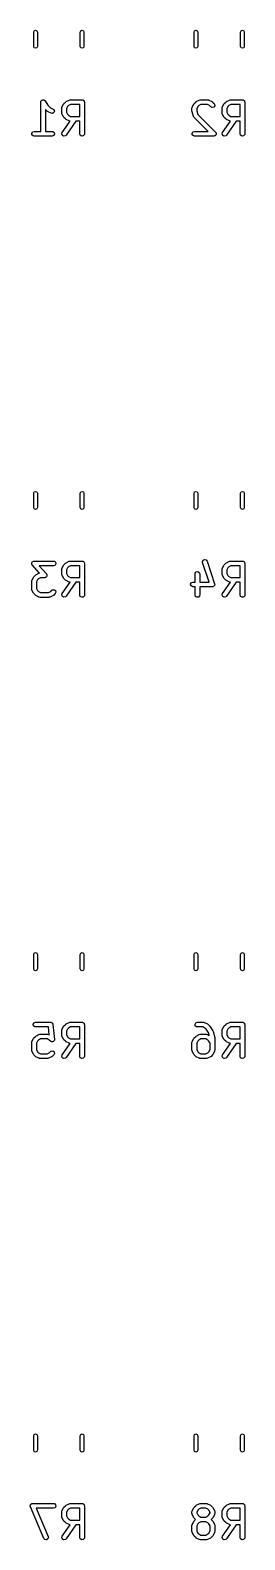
# Model space of a CAD drawing. Extents: x 26 to 45, y -136 to -27.
# Drawn here: x 32.39 to 39.19, y -75.06 to -27.25 of the extents above; entities that cross this region are included whole.
import ezdxf

# ---------------------------------------------------------------- set-up
doc = ezdxf.new("R2010")
doc.units = 0
doc.layers.add('BLACK', color=7, linetype='CONTINUOUS')

msp = doc.modelspace()

# ---------------------------------------------------------------- linework, layer by layer
at = {"layer": 'BLACK', "linetype": 'CONTINUOUS'}
for p, q in [((32.505, -27.3129), (32.5226, -27.2705)), ((32.505, -27.7671), (32.505, -27.3129)), ((32.5226, -27.2705), (32.565, -27.2529)), ((32.565, -27.2529), (32.6074, -27.2705)), ((32.6074, -27.2705), (32.625, -27.3129)), ((32.625, -27.3129), (32.625, -27.7671)), ((33.975, -27.3129), (33.9926, -27.2705)), ((33.975, -27.7671), (33.975, -27.3129)), ((33.9926, -27.2705), (34.035, -27.2529)), ((34.035, -27.2529), (34.0774, -27.2705)), ((34.0774, -27.2705), (34.095, -27.3129)), ((34.095, -27.3129), (34.095, -27.7671)), ((37.585, -27.3129), (37.6026, -27.2705)), ((37.585, -27.7671), (37.585, -27.3129)), ((37.6026, -27.2705), (37.645, -27.2529)), ((37.645, -27.2529), (37.6874, -27.2705)), ((37.6874, -27.2705), (37.705, -27.3129)), ((37.705, -27.3129), (37.705, -27.7671)), ((39.055, -27.3129), (39.0726, -27.2705)), ((39.055, -27.7671), (39.055, -27.3129)), ((39.0726, -27.2705), (39.115, -27.2529)), ((39.115, -27.2529), (39.1574, -27.2705)), ((39.1574, -27.2705), (39.175, -27.3129)), ((39.175, -27.3129), (39.175, -27.7671)), ((32.5226, -27.8095), (32.505, -27.7671)), ((32.565, -27.8271), (32.5226, -27.8095)), ((32.6074, -27.8095), (32.565, -27.8271)), ((32.625, -27.7671), (32.6074, -27.8095)), ((33.9926, -27.8095), (33.975, -27.7671)), ((34.035, -27.8271), (33.9926, -27.8095)), ((34.0774, -27.8095), (34.035, -27.8271)), ((34.095, -27.7671), (34.0774, -27.8095)), ((37.6026, -27.8095), (37.585, -27.7671)), ((37.645, -27.8271), (37.6026, -27.8095)), ((37.6874, -27.8095), (37.645, -27.8271)), ((37.705, -27.7671), (37.6874, -27.8095)), ((39.0726, -27.8095), (39.055, -27.7671)), ((39.115, -27.8271), (39.0726, -27.8095)), ((39.1574, -27.8095), (39.115, -27.8271)), ((39.175, -27.7671), (39.1574, -27.8095)), ((32.725, -29.5324), (32.7295, -29.5067)), ((32.725, -30.4574), (32.725, -29.5324)), ((32.7295, -29.5067), (32.7323, -29.5034)), ((32.7323, -29.5034), (32.7328, -29.4991)), ((32.7328, -29.4991), (32.7485, -29.4841)), ((32.7485, -29.4841), (32.7625, -29.4674)), ((32.7625, -29.4674), (32.7667, -29.4667)), ((32.7667, -29.4667), (32.7699, -29.4637)), ((32.7699, -29.4637), (32.7916, -29.4623)), ((32.7916, -29.4623), (32.813, -29.4585)), ((32.813, -29.4585), (32.8168, -29.4607)), ((32.8168, -29.4607), (32.8211, -29.4604)), ((32.8211, -29.4604), (32.8386, -29.4733)), ((32.8386, -29.4733), (32.8575, -29.4842)), ((32.8575, -29.4842), (32.8589, -29.4882)), ((32.8589, -29.4882), (32.8624, -29.4908)), ((32.8624, -29.4908), (32.9535, -29.6275)), ((32.9535, -29.6275), (33.0349, -29.7088)), ((33.3996, -29.6893), (33.4472, -29.5941)), ((33.4472, -29.5941), (33.4606, -29.5761)), ((33.4606, -29.5761), (33.4613, -29.5746)), ((33.4613, -29.5746), (33.5089, -29.527)), ((33.5089, -29.527), (33.5272, -29.5141)), ((33.5272, -29.5141), (33.5284, -29.5129)), ((33.5284, -29.5129), (33.6236, -29.4653)), ((33.6748, -29.6074), (33.6063, -29.6416)), ((33.6236, -29.4653), (33.6486, -29.4579)), ((33.6486, -29.4579), (33.6529, -29.4589)), ((33.6529, -29.4589), (33.6571, -29.4574)), ((33.6571, -29.4574), (34.0381, -29.4574)), ((33.9631, -29.6074), (33.6748, -29.6074)), ((33.9631, -29.9812), (33.9631, -29.6074)), ((34.0381, -29.4574), (34.0478, -29.4591)), ((34.0478, -29.4591), (34.0511, -29.4585)), ((34.0511, -29.4585), (34.054, -29.4602)), ((34.054, -29.4602), (34.0637, -29.4619)), ((34.0637, -29.4619), (34.0787, -29.4744)), ((34.0787, -29.4744), (34.0955, -29.4842)), ((34.0955, -29.4842), (34.0979, -29.4905)), ((34.0979, -29.4905), (34.103, -29.4949)), ((34.103, -29.4949), (34.1064, -29.5141)), ((34.1064, -29.5141), (34.1131, -29.5324)), ((34.1131, -29.5324), (34.1131, -30.5324)), ((37.5272, -29.6893), (37.5748, -29.5941)), ((37.5748, -29.5941), (37.5882, -29.5761)), ((37.5882, -29.5761), (37.5889, -29.5746)), ((37.5889, -29.5746), (37.6365, -29.527)), ((37.6365, -29.527), (37.6549, -29.5141)), ((37.6549, -29.5141), (37.656, -29.5129)), ((37.656, -29.5129), (37.7512, -29.4653)), ((37.8025, -29.6074), (37.7339, -29.6416)), ((37.7512, -29.4653), (37.7762, -29.4579)), ((37.7762, -29.4579), (37.7805, -29.4589)), ((37.7805, -29.4589), (37.7848, -29.4574)), ((37.7848, -29.4574), (38.0229, -29.4574)), ((38.0052, -29.6074), (37.8025, -29.6074)), ((38.0737, -29.6416), (38.0052, -29.6074)), ((38.0229, -29.4574), (38.0485, -29.4619)), ((38.0485, -29.4619), (38.0519, -29.4648)), ((38.0519, -29.4648), (38.0564, -29.4653)), ((38.0564, -29.4653), (38.1516, -29.5129)), ((38.1516, -29.5129), (38.1696, -29.5263)), ((38.1696, -29.5263), (38.1711, -29.527)), ((38.1711, -29.527), (38.2187, -29.5746)), ((38.2187, -29.5746), (38.2337, -29.5959)), ((38.2337, -29.5959), (38.2382, -29.647)), ((38.4796, -29.6893), (38.5272, -29.5941)), ((38.5272, -29.5941), (38.5406, -29.5761)), ((38.5406, -29.5761), (38.5413, -29.5746)), ((38.5413, -29.5746), (38.5889, -29.527)), ((38.5889, -29.527), (38.6072, -29.5141)), ((38.6072, -29.5141), (38.6084, -29.5129)), ((38.6084, -29.5129), (38.7036, -29.4653)), ((38.7548, -29.6074), (38.6863, -29.6416)), ((38.7036, -29.4653), (38.7286, -29.4579)), ((38.7286, -29.4579), (38.7329, -29.4589)), ((38.7329, -29.4589), (38.7371, -29.4574)), ((38.7371, -29.4574), (39.1181, -29.4574)), ((39.0431, -29.6074), (38.7548, -29.6074)), ((39.0431, -29.9812), (39.0431, -29.6074)), ((39.1181, -29.4574), (39.1278, -29.4591)), ((39.1278, -29.4591), (39.1311, -29.4585)), ((39.1311, -29.4585), (39.134, -29.4602)), ((39.134, -29.4602), (39.1437, -29.4619)), ((39.1437, -29.4619), (39.1587, -29.4744)), ((39.1587, -29.4744), (39.1755, -29.4842)), ((39.1755, -29.4842), (39.1779, -29.4905)), ((39.1779, -29.4905), (39.183, -29.4949)), ((39.183, -29.4949), (39.1864, -29.5141)), ((39.1864, -29.5141), (39.1931, -29.5324)), ((39.1931, -29.5324), (39.1931, -30.5324)), ((32.9374, -29.8235), (32.875, -29.7611)), ((32.875, -29.7611), (32.875, -30.4574)), ((32.9389, -29.8242), (32.9374, -29.8235)), ((32.9569, -29.8376), (32.9389, -29.8242)), ((33.0522, -29.8852), (32.9569, -29.8376)), ((33.0349, -29.7088), (33.1193, -29.751)), ((33.1031, -29.891), (33.0522, -29.8852)), ((33.146, -29.8628), (33.1031, -29.891)), ((33.1193, -29.751), (33.1402, -29.7665)), ((33.1402, -29.7665), (33.1606, -29.8136)), ((33.1606, -29.8136), (33.146, -29.8628)), ((33.3917, -29.7229), (33.3962, -29.6972)), ((33.3917, -29.8657), (33.3917, -29.7229)), ((33.3932, -29.8699), (33.3917, -29.8657)), ((33.3922, -29.8743), (33.3932, -29.8699)), ((33.3996, -29.8993), (33.3922, -29.8743)), ((33.3962, -29.6972), (33.3991, -29.6938)), ((33.3991, -29.6938), (33.3996, -29.6893)), ((33.4472, -29.9945), (33.3996, -29.8993)), ((33.4484, -29.9956), (33.4472, -29.9945)), ((33.4613, -30.014), (33.4484, -29.9956)), ((33.5089, -30.0616), (33.4613, -30.014)), ((33.5104, -30.0623), (33.5089, -30.0616)), ((33.5284, -30.0757), (33.5104, -30.0623)), ((33.6236, -30.1233), (33.5284, -30.0757)), ((33.5759, -29.672), (33.5417, -29.7406)), ((33.5417, -29.7406), (33.5417, -29.848)), ((33.5417, -29.848), (33.5759, -29.9165)), ((33.6063, -29.6416), (33.5759, -29.672)), ((33.5759, -29.9165), (33.6063, -29.9469)), ((33.6063, -29.9469), (33.6748, -29.9812)), ((33.6748, -29.9812), (33.9631, -29.9812)), ((37.5193, -29.7229), (37.5238, -29.6972)), ((37.5193, -29.8181), (37.5193, -29.7229)), ((37.5198, -29.8196), (37.5193, -29.8181)), ((37.5231, -29.8418), (37.5198, -29.8196)), ((37.5708, -29.9847), (37.5231, -29.8418)), ((37.5238, -29.6972), (37.5267, -29.6938)), ((37.5267, -29.6938), (37.5272, -29.6893)), ((37.5735, -29.9882), (37.5708, -29.9847)), ((37.5739, -29.9926), (37.5735, -29.9882)), ((37.5889, -30.014), (37.5739, -29.9926)), ((38.0323, -30.4574), (37.5889, -30.014)), ((37.7035, -29.672), (37.6693, -29.7406)), ((37.6693, -29.7406), (37.6693, -29.8059)), ((37.6693, -29.8059), (37.7075, -29.9204)), ((37.7339, -29.6416), (37.7035, -29.672)), ((37.7075, -29.9204), (38.2664, -30.4793)), ((38.1127, -29.6807), (38.0737, -29.6416)), ((38.1592, -29.7023), (38.1127, -29.6807)), ((38.2087, -29.6891), (38.1592, -29.7023)), ((38.2382, -29.647), (38.2087, -29.6891)), ((38.4717, -29.7229), (38.4762, -29.6972)), ((38.4717, -29.8657), (38.4717, -29.7229)), ((38.4732, -29.8699), (38.4717, -29.8657)), ((38.4722, -29.8743), (38.4732, -29.8699)), ((38.4796, -29.8993), (38.4722, -29.8743)), ((38.4762, -29.6972), (38.4791, -29.6938)), ((38.4791, -29.6938), (38.4796, -29.6893)), ((38.5272, -29.9945), (38.4796, -29.8993)), ((38.5284, -29.9956), (38.5272, -29.9945)), ((38.5413, -30.014), (38.5284, -29.9956)), ((38.5889, -30.0616), (38.5413, -30.014)), ((38.5904, -30.0623), (38.5889, -30.0616)), ((38.6084, -30.0757), (38.5904, -30.0623)), ((38.7036, -30.1233), (38.6084, -30.0757)), ((38.6559, -29.672), (38.6217, -29.7406)), ((38.6217, -29.7406), (38.6217, -29.848)), ((38.6217, -29.848), (38.6559, -29.9165)), ((38.6863, -29.6416), (38.6559, -29.672)), ((38.6559, -29.9165), (38.6863, -29.9469)), ((38.6863, -29.9469), (38.7548, -29.9812)), ((38.7548, -29.9812), (39.0431, -29.9812)), ((32.4404, -30.5194), (32.4661, -30.4749)), ((32.4493, -30.5699), (32.4404, -30.5194)), ((32.4886, -30.6029), (32.4493, -30.5699)), ((32.4661, -30.4749), (32.5143, -30.4574)), ((32.5143, -30.4574), (32.725, -30.4574)), ((32.875, -30.4574), (33.0857, -30.4574)), ((33.0857, -30.4574), (33.1114, -30.4619)), ((33.1339, -30.5898), (33.0857, -30.6074)), ((33.1114, -30.4619), (33.1507, -30.4949)), ((33.1596, -30.5454), (33.1339, -30.5898)), ((33.1507, -30.4949), (33.1596, -30.5454)), ((33.392, -30.5389), (33.4052, -30.4894)), ((33.4136, -30.5854), (33.392, -30.5389)), ((33.4052, -30.4894), (33.6561, -30.131)), ((33.4601, -30.6071), (33.4136, -30.5854)), ((33.5097, -30.5938), (33.4601, -30.6071)), ((33.5281, -30.5754), (33.5097, -30.5938)), ((33.839, -30.1312), (33.5281, -30.5754)), ((33.6281, -30.1238), (33.6236, -30.1233)), ((33.6315, -30.1267), (33.6281, -30.1238)), ((33.6561, -30.131), (33.6315, -30.1267)), ((33.9631, -30.1312), (33.839, -30.1312)), ((33.9631, -30.5324), (33.9631, -30.1312)), ((33.9806, -30.5806), (33.9631, -30.5324)), ((34.0251, -30.6062), (33.9806, -30.5806)), ((34.1086, -30.558), (34.0756, -30.5973)), ((34.1131, -30.5324), (34.1086, -30.558)), ((37.5204, -30.5194), (37.5461, -30.4749)), ((37.5293, -30.5699), (37.5204, -30.5194)), ((37.5686, -30.6029), (37.5293, -30.5699)), ((37.5461, -30.4749), (37.5943, -30.4574)), ((37.5943, -30.4574), (38.0323, -30.4574)), ((38.2564, -30.5938), (38.2345, -30.5997)), ((38.2583, -30.591), (38.2564, -30.5938)), ((38.2615, -30.5898), (38.2583, -30.591)), ((38.2728, -30.5703), (38.2615, -30.5898)), ((38.2664, -30.4793), (38.2758, -30.4928)), ((38.2858, -30.5518), (38.2728, -30.5703)), ((38.2758, -30.4928), (38.2783, -30.4949)), ((38.2783, -30.4949), (38.2786, -30.4969)), ((38.2786, -30.4969), (38.2813, -30.5007)), ((38.2813, -30.5007), (38.2833, -30.5232)), ((38.2833, -30.5232), (38.2872, -30.5454)), ((38.2872, -30.5454), (38.2855, -30.5484)), ((38.2855, -30.5484), (38.2858, -30.5518)), ((38.472, -30.5389), (38.4852, -30.4894)), ((38.4936, -30.5854), (38.472, -30.5389)), ((38.4852, -30.4894), (38.7361, -30.131)), ((38.5401, -30.6071), (38.4936, -30.5854)), ((38.5897, -30.5938), (38.5401, -30.6071)), ((38.6081, -30.5754), (38.5897, -30.5938)), ((38.919, -30.1312), (38.6081, -30.5754)), ((38.7081, -30.1238), (38.7036, -30.1233)), ((38.7115, -30.1267), (38.7081, -30.1238)), ((38.7361, -30.131), (38.7115, -30.1267)), ((39.0431, -30.1312), (38.919, -30.1312)), ((39.0431, -30.5324), (39.0431, -30.1312)), ((39.0606, -30.5806), (39.0431, -30.5324)), ((39.1051, -30.6062), (39.0606, -30.5806)), ((39.1886, -30.558), (39.1556, -30.5973)), ((39.1931, -30.5324), (39.1886, -30.558)), ((32.5143, -30.6074), (32.4886, -30.6029)), ((33.0857, -30.6074), (32.5143, -30.6074)), ((34.0756, -30.5973), (34.0251, -30.6062)), ((37.5943, -30.6074), (37.5686, -30.6029)), ((38.2133, -30.6074), (37.5943, -30.6074)), ((38.2345, -30.5997), (38.2133, -30.6074)), ((39.1556, -30.5973), (39.1051, -30.6062)), ((32.505, -41.9179), (32.5226, -41.8755)), ((32.505, -42.3721), (32.505, -41.9179)), ((32.5226, -41.8755), (32.565, -41.8579)), ((32.565, -41.8579), (32.6074, -41.8755)), ((32.6074, -41.8755), (32.625, -41.9179)), ((32.625, -41.9179), (32.625, -42.3721)), ((33.975, -41.9179), (33.9926, -41.8755)), ((33.975, -42.3721), (33.975, -41.9179)), ((33.9926, -41.8755), (34.035, -41.8579)), ((34.035, -41.8579), (34.0774, -41.8755)), ((34.0774, -41.8755), (34.095, -41.9179)), ((34.095, -41.9179), (34.095, -42.3721)), ((37.585, -41.9179), (37.6026, -41.8755)), ((37.585, -42.3721), (37.585, -41.9179)), ((37.6026, -41.8755), (37.645, -41.8579)), ((37.645, -41.8579), (37.6874, -41.8755)), ((37.6874, -41.8755), (37.705, -41.9179)), ((37.705, -41.9179), (37.705, -42.3721)), ((39.055, -41.9179), (39.0726, -41.8755)), ((39.055, -42.3721), (39.055, -41.9179)), ((39.0726, -41.8755), (39.115, -41.8579)), ((39.115, -41.8579), (39.1574, -41.8755)), ((39.1574, -41.8755), (39.175, -41.9179)), ((39.175, -41.9179), (39.175, -42.3721)), ((32.5226, -42.4145), (32.505, -42.3721)), ((32.565, -42.4321), (32.5226, -42.4145)), ((32.6074, -42.4145), (32.565, -42.4321)), ((32.625, -42.3721), (32.6074, -42.4145)), ((33.9926, -42.4145), (33.975, -42.3721)), ((34.035, -42.4321), (33.9926, -42.4145)), ((34.0774, -42.4145), (34.035, -42.4321)), ((34.095, -42.3721), (34.0774, -42.4145)), ((37.6026, -42.4145), (37.585, -42.3721)), ((37.645, -42.4321), (37.6026, -42.4145)), ((37.6874, -42.4145), (37.645, -42.4321)), ((37.705, -42.3721), (37.6874, -42.4145)), ((39.0726, -42.4145), (39.055, -42.3721)), ((39.115, -42.4321), (39.0726, -42.4145)), ((39.1574, -42.4145), (39.115, -42.4321)), ((39.175, -42.3721), (39.1574, -42.4145)), ((32.4404, -44.1244), (32.4434, -44.1192)), ((32.4439, -44.1443), (32.4404, -44.1244)), ((32.4433, -44.1132), (32.456, -44.0974)), ((32.4434, -44.1192), (32.4433, -44.1132)), ((32.4444, -44.1645), (32.4439, -44.1443)), ((32.4488, -44.1718), (32.4444, -44.1645)), ((32.4493, -44.1749), (32.4488, -44.1718)), ((32.452, -44.1771), (32.4493, -44.1749)), ((32.4578, -44.1868), (32.452, -44.1771)), ((32.456, -44.0974), (32.4661, -44.0799)), ((32.6855, -44.447), (32.4578, -44.1868)), ((32.4661, -44.0799), (32.4717, -44.0779)), ((32.4717, -44.0779), (32.4754, -44.0732)), ((32.4754, -44.0732), (32.4953, -44.0693)), ((32.4953, -44.0693), (32.5143, -44.0624)), ((32.5143, -44.0624), (33.1333, -44.0624)), ((32.576, -44.4989), (32.6712, -44.4513)), ((32.6712, -44.4513), (32.6855, -44.447)), ((33.1333, -44.2124), (32.6796, -44.2124)), ((32.6796, -44.2124), (32.9041, -44.4689)), ((33.1333, -44.0624), (33.159, -44.0669)), ((33.1815, -44.1948), (33.1333, -44.2124)), ((33.159, -44.0669), (33.1983, -44.0999)), ((33.2072, -44.1504), (33.1815, -44.1948)), ((33.1983, -44.0999), (33.2072, -44.1504)), ((33.3917, -44.3279), (33.3962, -44.3022)), ((33.3917, -44.4707), (33.3917, -44.3279)), ((33.3962, -44.3022), (33.3991, -44.2988)), ((33.3991, -44.2988), (33.3996, -44.2943)), ((33.3996, -44.2943), (33.4472, -44.1991)), ((33.4472, -44.1991), (33.4606, -44.1811)), ((33.4606, -44.1811), (33.4613, -44.1796)), ((33.4613, -44.1796), (33.5089, -44.132)), ((33.5089, -44.132), (33.5272, -44.1191)), ((33.5272, -44.1191), (33.5284, -44.1179)), ((33.5284, -44.1179), (33.6236, -44.0703)), ((33.5759, -44.277), (33.5417, -44.3456)), ((33.5417, -44.3456), (33.5417, -44.453)), ((33.5417, -44.453), (33.5759, -44.5215)), ((33.6063, -44.2466), (33.5759, -44.277)), ((33.6748, -44.2124), (33.6063, -44.2466)), ((33.6236, -44.0703), (33.6486, -44.0629)), ((33.6486, -44.0629), (33.6529, -44.0639)), ((33.6529, -44.0639), (33.6571, -44.0624)), ((33.6571, -44.0624), (34.0381, -44.0624)), ((33.9631, -44.2124), (33.6748, -44.2124)), ((33.9631, -44.5862), (33.9631, -44.2124)), ((34.0381, -44.0624), (34.0478, -44.0641)), ((34.0478, -44.0641), (34.0511, -44.0635)), ((34.0511, -44.0635), (34.054, -44.0652)), ((34.054, -44.0652), (34.0637, -44.0669)), ((34.0637, -44.0669), (34.0787, -44.0794)), ((34.0787, -44.0794), (34.0955, -44.0892)), ((34.0955, -44.0892), (34.0979, -44.0955)), ((34.0979, -44.0955), (34.103, -44.0999)), ((34.103, -44.0999), (34.1064, -44.1191)), ((34.1064, -44.1191), (34.1131, -44.1374)), ((34.1131, -44.1374), (34.1131, -45.1374)), ((37.6145, -44.4707), (37.619, -44.4451)), ((37.619, -44.4451), (37.652, -44.4058)), ((37.652, -44.4058), (37.7025, -44.3969)), ((37.7025, -44.3969), (37.747, -44.4225)), ((37.747, -44.4225), (37.7645, -44.4707)), ((37.8526, -44.0877), (37.8715, -44.04)), ((37.8565, -44.1135), (37.8526, -44.0877)), ((38.0617, -44.729), (37.8565, -44.1135)), ((37.8715, -44.04), (37.9166, -44.0156)), ((37.9166, -44.0156), (37.9669, -44.0259)), ((37.9669, -44.0259), (37.9988, -44.066)), ((37.9988, -44.066), (38.2369, -44.7803)), ((38.4717, -44.3279), (38.4762, -44.3022)), ((38.4717, -44.4707), (38.4717, -44.3279)), ((38.4762, -44.3022), (38.4791, -44.2988)), ((38.4791, -44.2988), (38.4796, -44.2943)), ((38.4796, -44.2943), (38.5272, -44.1991)), ((38.5272, -44.1991), (38.5406, -44.1811)), ((38.5406, -44.1811), (38.5413, -44.1796)), ((38.5413, -44.1796), (38.5889, -44.132)), ((38.5889, -44.132), (38.6072, -44.1191)), ((38.6072, -44.1191), (38.6084, -44.1179)), ((38.6084, -44.1179), (38.7036, -44.0703)), ((38.6559, -44.277), (38.6217, -44.3456)), ((38.6217, -44.3456), (38.6217, -44.453)), ((38.6217, -44.453), (38.6559, -44.5215)), ((38.6863, -44.2466), (38.6559, -44.277)), ((38.7548, -44.2124), (38.6863, -44.2466)), ((38.7036, -44.0703), (38.7286, -44.0629)), ((38.7286, -44.0629), (38.7329, -44.0639)), ((38.7329, -44.0639), (38.7371, -44.0624)), ((38.7371, -44.0624), (39.1181, -44.0624)), ((39.0431, -44.2124), (38.7548, -44.2124)), ((39.0431, -44.5862), (39.0431, -44.2124)), ((39.1181, -44.0624), (39.1278, -44.0641)), ((39.1278, -44.0641), (39.1311, -44.0635)), ((39.1311, -44.0635), (39.134, -44.0652)), ((39.134, -44.0652), (39.1437, -44.0669)), ((39.1437, -44.0669), (39.1587, -44.0794)), ((39.1587, -44.0794), (39.1755, -44.0892)), ((39.1755, -44.0892), (39.1779, -44.0955)), ((39.1779, -44.0955), (39.183, -44.0999)), ((39.183, -44.0999), (39.1864, -44.1191)), ((39.1864, -44.1191), (39.1931, -44.1374)), ((39.1931, -44.1374), (39.1931, -45.1374)), ((32.4393, -44.7088), (32.4438, -44.6832)), ((32.4393, -44.9469), (32.4393, -44.7088)), ((32.4438, -44.6832), (32.4467, -44.6797)), ((32.4467, -44.6797), (32.4472, -44.6753)), ((32.4472, -44.6753), (32.4948, -44.58)), ((32.4948, -44.58), (32.5082, -44.562)), ((32.5082, -44.562), (32.5089, -44.5605)), ((32.5089, -44.5605), (32.5565, -44.5129)), ((32.5565, -44.5129), (32.5749, -44.5001)), ((32.5749, -44.5001), (32.576, -44.4989)), ((32.6235, -44.658), (32.5893, -44.7265)), ((32.5893, -44.7265), (32.5893, -44.9292)), ((32.5893, -44.9292), (32.6235, -44.9977)), ((32.654, -44.6276), (32.6235, -44.658)), ((32.7225, -44.5933), (32.654, -44.6276)), ((32.8476, -44.5933), (32.7225, -44.5933)), ((32.8666, -44.5864), (32.8476, -44.5933)), ((32.8865, -44.5825), (32.8666, -44.5864)), ((32.8902, -44.5778), (32.8865, -44.5825)), ((32.8958, -44.5758), (32.8902, -44.5778)), ((32.9059, -44.5583), (32.8958, -44.5758)), ((32.9041, -44.4689), (32.9099, -44.4786)), ((32.9186, -44.5425), (32.9059, -44.5583)), ((32.9099, -44.4786), (32.9126, -44.4808)), ((32.9126, -44.4808), (32.9131, -44.4839)), ((32.9131, -44.4839), (32.9175, -44.4912)), ((32.9175, -44.4912), (32.918, -44.5114)), ((32.918, -44.5114), (32.9215, -44.5314)), ((32.9215, -44.5314), (32.9185, -44.5365)), ((32.9185, -44.5365), (32.9186, -44.5425)), ((33.3932, -44.4749), (33.3917, -44.4707)), ((33.3922, -44.4793), (33.3932, -44.4749)), ((33.3996, -44.5043), (33.3922, -44.4793)), ((33.4472, -44.5995), (33.3996, -44.5043)), ((33.4052, -45.0944), (33.6561, -44.736)), ((33.4484, -44.6006), (33.4472, -44.5995)), ((33.4613, -44.619), (33.4484, -44.6006)), ((33.5089, -44.6666), (33.4613, -44.619)), ((33.5104, -44.6673), (33.5089, -44.6666)), ((33.5284, -44.6807), (33.5104, -44.6673)), ((33.839, -44.7362), (33.5281, -45.1804)), ((33.6236, -44.7283), (33.5284, -44.6807)), ((33.5759, -44.5215), (33.6063, -44.5519)), ((33.6063, -44.5519), (33.6748, -44.5862)), ((33.6281, -44.7288), (33.6236, -44.7283)), ((33.6315, -44.7317), (33.6281, -44.7288)), ((33.6561, -44.736), (33.6315, -44.7317)), ((33.6748, -44.5862), (33.9631, -44.5862)), ((33.9631, -44.7362), (33.839, -44.7362)), ((33.9631, -45.1374), (33.9631, -44.7362)), ((37.4728, -44.791), (37.4985, -44.7466)), ((37.4817, -44.8415), (37.4728, -44.791)), ((37.521, -44.8745), (37.4817, -44.8415)), ((37.4985, -44.7466), (37.5467, -44.729)), ((37.5467, -44.879), (37.521, -44.8745)), ((37.5467, -44.729), (37.6145, -44.729)), ((37.6145, -44.879), (37.5467, -44.879)), ((37.6145, -44.729), (37.6145, -44.4707)), ((37.6145, -45.1374), (37.6145, -44.879)), ((37.7645, -44.4707), (37.7645, -44.729)), ((37.7645, -44.729), (38.0617, -44.729)), ((38.1657, -44.879), (37.7645, -44.879)), ((37.7645, -44.879), (37.7645, -45.1374)), ((38.1711, -44.8771), (38.1657, -44.879)), ((38.1767, -44.8782), (38.1711, -44.8771)), ((38.1947, -44.8685), (38.1767, -44.8782)), ((38.2139, -44.8615), (38.1947, -44.8685)), ((38.2168, -44.8565), (38.2139, -44.8615)), ((38.2218, -44.8538), (38.2168, -44.8565)), ((38.2293, -44.8348), (38.2218, -44.8538)), ((38.2396, -44.8171), (38.2293, -44.8348)), ((38.2369, -44.7803), (38.2407, -44.8061)), ((38.2407, -44.8061), (38.2386, -44.8114)), ((38.2386, -44.8114), (38.2396, -44.8171)), ((38.4732, -44.4749), (38.4717, -44.4707)), ((38.4722, -44.4793), (38.4732, -44.4749)), ((38.4796, -44.5043), (38.4722, -44.4793)), ((38.5272, -44.5995), (38.4796, -44.5043)), ((38.4852, -45.0944), (38.7361, -44.736)), ((38.5284, -44.6006), (38.5272, -44.5995)), ((38.5413, -44.619), (38.5284, -44.6006)), ((38.5889, -44.6666), (38.5413, -44.619)), ((38.5904, -44.6673), (38.5889, -44.6666)), ((38.6084, -44.6807), (38.5904, -44.6673)), ((38.919, -44.7362), (38.6081, -45.1804)), ((38.7036, -44.7283), (38.6084, -44.6807)), ((38.6559, -44.5215), (38.6863, -44.5519)), ((38.6863, -44.5519), (38.7548, -44.5862)), ((38.7081, -44.7288), (38.7036, -44.7283)), ((38.7115, -44.7317), (38.7081, -44.7288)), ((38.7361, -44.736), (38.7115, -44.7317)), ((38.7548, -44.5862), (39.0431, -44.5862)), ((39.0431, -44.7362), (38.919, -44.7362)), ((39.0431, -45.1374), (39.0431, -44.7362)), ((32.4408, -44.9511), (32.4393, -44.9469)), ((32.4398, -44.9555), (32.4408, -44.9511)), ((32.4472, -44.9804), (32.4398, -44.9555)), ((32.4948, -45.0757), (32.4472, -44.9804)), ((32.496, -45.0768), (32.4948, -45.0757)), ((32.5089, -45.0952), (32.496, -45.0768)), ((32.5565, -45.1428), (32.5089, -45.0952)), ((32.558, -45.1435), (32.5565, -45.1428)), ((32.576, -45.1568), (32.558, -45.1435)), ((32.6712, -45.2045), (32.576, -45.1568)), ((32.6235, -44.9977), (32.654, -45.0281)), ((32.654, -45.0281), (32.7225, -45.0624)), ((32.6757, -45.205), (32.6712, -45.2045)), ((32.6791, -45.2079), (32.6757, -45.205)), ((32.7048, -45.2124), (32.6791, -45.2079)), ((32.9905, -45.2124), (32.7048, -45.2124)), ((32.7225, -45.0624), (32.9728, -45.0624)), ((32.9728, -45.0624), (33.0413, -45.0281)), ((32.9947, -45.2108), (32.9905, -45.2124)), ((32.999, -45.2119), (32.9947, -45.2108)), ((33.024, -45.2045), (32.999, -45.2119)), ((33.1193, -45.1568), (33.024, -45.2045)), ((33.0413, -45.0281), (33.0803, -44.9891)), ((33.0803, -44.9891), (33.1016, -44.9742)), ((33.1016, -44.9742), (33.1527, -44.9697)), ((33.1204, -45.1557), (33.1193, -45.1568)), ((33.1387, -45.1428), (33.1204, -45.1557)), ((33.1864, -45.0952), (33.1387, -45.1428)), ((33.1527, -44.9697), (33.1948, -44.9991)), ((33.208, -45.0487), (33.1864, -45.0952)), ((33.1948, -44.9991), (33.208, -45.0487)), ((33.392, -45.1439), (33.4052, -45.0944)), ((33.4136, -45.1904), (33.392, -45.1439)), ((33.4601, -45.2121), (33.4136, -45.1904)), ((33.5097, -45.1988), (33.4601, -45.2121)), ((33.5281, -45.1804), (33.5097, -45.1988)), ((33.9806, -45.1856), (33.9631, -45.1374)), ((34.0251, -45.2112), (33.9806, -45.1856)), ((34.0756, -45.2023), (34.0251, -45.2112)), ((34.1086, -45.163), (34.0756, -45.2023)), ((34.1131, -45.1374), (34.1086, -45.163)), ((37.6321, -45.1856), (37.6145, -45.1374)), ((37.6765, -45.2112), (37.6321, -45.1856)), ((37.727, -45.2023), (37.6765, -45.2112)), ((37.76, -45.163), (37.727, -45.2023)), ((37.7645, -45.1374), (37.76, -45.163)), ((38.472, -45.1439), (38.4852, -45.0944)), ((38.4936, -45.1904), (38.472, -45.1439)), ((38.5401, -45.2121), (38.4936, -45.1904)), ((38.5897, -45.1988), (38.5401, -45.2121)), ((38.6081, -45.1804), (38.5897, -45.1988)), ((39.0606, -45.1856), (39.0431, -45.1374)), ((39.1051, -45.2112), (39.0606, -45.1856)), ((39.1556, -45.2023), (39.1051, -45.2112)), ((39.1886, -45.163), (39.1556, -45.2023)), ((39.1931, -45.1374), (39.1886, -45.163)), ((32.505, -56.5229), (32.5226, -56.4805)), ((32.505, -56.9771), (32.505, -56.5229)), ((32.5226, -56.4805), (32.565, -56.4629)), ((32.565, -56.4629), (32.6074, -56.4805)), ((32.6074, -56.4805), (32.625, -56.5229)), ((32.625, -56.5229), (32.625, -56.9771)), ((33.975, -56.5229), (33.9926, -56.4805)), ((33.975, -56.9771), (33.975, -56.5229)), ((33.9926, -56.4805), (34.035, -56.4629)), ((34.035, -56.4629), (34.0774, -56.4805)), ((34.0774, -56.4805), (34.095, -56.5229)), ((34.095, -56.5229), (34.095, -56.9771)), ((37.585, -56.5229), (37.6026, -56.4805)), ((37.585, -56.9771), (37.585, -56.5229)), ((37.6026, -56.4805), (37.645, -56.4629)), ((37.645, -56.4629), (37.6874, -56.4805)), ((37.6874, -56.4805), (37.705, -56.5229)), ((37.705, -56.5229), (37.705, -56.9771)), ((39.055, -56.5229), (39.0726, -56.4805)), ((39.055, -56.9771), (39.055, -56.5229)), ((39.0726, -56.4805), (39.115, -56.4629)), ((39.115, -56.4629), (39.1574, -56.4805)), ((39.1574, -56.4805), (39.175, -56.5229)), ((39.175, -56.5229), (39.175, -56.9771)), ((32.5226, -57.0195), (32.505, -56.9771)), ((32.565, -57.0371), (32.5226, -57.0195)), ((32.6074, -57.0195), (32.565, -57.0371)), ((32.625, -56.9771), (32.6074, -57.0195)), ((33.9926, -57.0195), (33.975, -56.9771)), ((34.035, -57.0371), (33.9926, -57.0195)), ((34.0774, -57.0195), (34.035, -57.0371)), ((34.095, -56.9771), (34.0774, -57.0195)), ((37.6026, -57.0195), (37.585, -56.9771)), ((37.645, -57.0371), (37.6026, -57.0195)), ((37.6874, -57.0195), (37.645, -57.0371)), ((37.705, -56.9771), (37.6874, -57.0195)), ((39.0726, -57.0195), (39.055, -56.9771)), ((39.115, -57.0371), (39.0726, -57.0195)), ((39.1574, -57.0195), (39.115, -57.0371)), ((39.175, -56.9771), (39.1574, -57.0195)), ((32.488, -58.7294), (32.5137, -58.6849)), ((32.497, -58.7799), (32.488, -58.7294)), ((32.5363, -58.8129), (32.497, -58.7799)), ((32.5137, -58.6849), (32.5619, -58.6674)), ((32.5619, -58.6674), (33.0381, -58.6674)), ((33.0381, -58.6674), (33.042, -58.6681)), ((33.042, -58.6681), (33.0437, -58.6676)), ((33.0437, -58.6676), (33.0465, -58.6689)), ((33.0465, -58.6689), (33.0637, -58.6719)), ((33.0637, -58.6719), (33.0759, -58.6821)), ((33.0759, -58.6821), (33.0905, -58.6887)), ((33.0905, -58.6887), (33.095, -58.6981)), ((33.095, -58.6981), (33.103, -58.7049)), ((33.103, -58.7049), (33.1058, -58.7206)), ((33.1058, -58.7206), (33.1127, -58.7349)), ((33.1127, -58.7349), (33.1603, -59.2111)), ((33.4472, -58.8041), (33.4606, -58.7861)), ((33.4606, -58.7861), (33.4613, -58.7846)), ((33.4613, -58.7846), (33.5089, -58.737)), ((33.5089, -58.737), (33.5272, -58.7241)), ((33.5272, -58.7241), (33.5284, -58.7229)), ((33.5284, -58.7229), (33.6236, -58.6753)), ((33.6236, -58.6753), (33.6486, -58.6679)), ((33.6486, -58.6679), (33.6529, -58.6689)), ((33.6529, -58.6689), (33.6571, -58.6674)), ((33.6571, -58.6674), (34.0381, -58.6674)), ((34.0381, -58.6674), (34.0478, -58.6691)), ((34.0478, -58.6691), (34.0511, -58.6685)), ((34.0511, -58.6685), (34.054, -58.6702)), ((34.054, -58.6702), (34.0637, -58.6719)), ((34.0637, -58.6719), (34.0787, -58.6844)), ((34.0787, -58.6844), (34.0955, -58.6942)), ((34.0955, -58.6942), (34.0979, -58.7005)), ((34.0979, -58.7005), (34.103, -58.7049)), ((34.103, -58.7049), (34.1064, -58.7241)), ((34.1064, -58.7241), (34.1131, -58.7424)), ((34.1131, -58.7424), (34.1131, -59.7424)), ((37.6157, -58.7294), (37.6413, -58.6849)), ((37.6246, -58.7799), (37.6157, -58.7294)), ((37.6639, -58.8129), (37.6246, -58.7799)), ((37.6413, -58.6849), (37.6895, -58.6674)), ((37.6895, -58.6674), (37.88, -58.6674)), ((37.88, -58.6674), (37.9057, -58.6719)), ((37.9057, -58.6719), (37.9091, -58.6748)), ((37.9091, -58.6748), (37.9135, -58.6753)), ((37.9135, -58.6753), (38.0088, -58.7229)), ((38.0088, -58.7229), (38.0268, -58.7363)), ((38.0268, -58.7363), (38.0283, -58.737)), ((38.0283, -58.737), (38.0759, -58.7846)), ((38.0759, -58.7846), (38.0824, -58.7939)), ((38.0824, -58.7939), (38.0853, -58.796)), ((38.0853, -58.796), (38.1805, -58.9389)), ((38.5272, -58.8041), (38.5406, -58.7861)), ((38.5406, -58.7861), (38.5413, -58.7846)), ((38.5413, -58.7846), (38.5889, -58.737)), ((38.5889, -58.737), (38.6072, -58.7241)), ((38.6072, -58.7241), (38.6084, -58.7229)), ((38.6084, -58.7229), (38.7036, -58.6753)), ((38.7036, -58.6753), (38.7286, -58.6679)), ((38.7286, -58.6679), (38.7329, -58.6689)), ((38.7329, -58.6689), (38.7371, -58.6674)), ((38.7371, -58.6674), (39.1181, -58.6674)), ((39.1181, -58.6674), (39.1278, -58.6691)), ((39.1278, -58.6691), (39.1311, -58.6685)), ((39.1311, -58.6685), (39.134, -58.6702)), ((39.134, -58.6702), (39.1437, -58.6719)), ((39.1437, -58.6719), (39.1587, -58.6844)), ((39.1587, -58.6844), (39.1755, -58.6942)), ((39.1755, -58.6942), (39.1779, -58.7005)), ((39.1779, -58.7005), (39.183, -58.7049)), ((39.183, -58.7049), (39.1864, -58.7241)), ((39.1864, -58.7241), (39.1931, -58.7424)), ((39.1931, -58.7424), (39.1931, -59.7424)), ((32.4472, -59.2803), (32.4948, -59.185)), ((32.4948, -59.185), (32.5082, -59.167)), ((32.5082, -59.167), (32.5089, -59.1655)), ((32.5089, -59.1655), (32.5565, -59.1179)), ((32.5619, -58.8174), (32.5363, -58.8129)), ((32.5565, -59.1179), (32.5749, -59.1051)), ((32.9702, -58.8174), (32.5619, -58.8174)), ((32.5749, -59.1051), (32.576, -59.1039)), ((32.576, -59.1039), (32.6712, -59.0563)), ((32.6235, -59.263), (32.5893, -59.3315)), ((32.654, -59.2326), (32.6235, -59.263)), ((32.7225, -59.1983), (32.654, -59.2326)), ((32.6712, -59.0563), (32.6962, -59.0488)), ((32.6962, -59.0488), (32.7005, -59.0499)), ((32.7005, -59.0499), (32.7048, -59.0483)), ((32.7048, -59.0483), (32.9429, -59.0483)), ((32.9252, -59.1983), (32.7225, -59.1983)), ((32.9937, -59.2326), (32.9252, -59.1983)), ((32.9429, -59.0483), (32.9685, -59.0529)), ((32.9685, -59.0529), (32.9719, -59.0557)), ((32.995, -59.0656), (32.9702, -58.8174)), ((32.9719, -59.0557), (32.9764, -59.0563)), ((32.9764, -59.0563), (32.995, -59.0656)), ((33.0327, -59.2716), (32.9937, -59.2326)), ((33.0331, -59.2718), (33.0327, -59.2716)), ((33.0333, -59.2723), (33.0331, -59.2718)), ((33.0564, -59.2826), (33.0333, -59.2723)), ((33.1437, -59.2586), (33.1295, -59.2795)), ((33.1582, -59.238), (33.1437, -59.2586)), ((33.1584, -59.2371), (33.1581, -59.2375)), ((33.1581, -59.2375), (33.1582, -59.238)), ((33.1603, -59.2111), (33.1584, -59.2371)), ((33.3917, -58.9329), (33.3962, -58.9072)), ((33.3917, -59.0757), (33.3917, -58.9329)), ((33.3932, -59.0799), (33.3917, -59.0757)), ((33.3922, -59.0843), (33.3932, -59.0799)), ((33.3996, -59.1093), (33.3922, -59.0843)), ((33.3962, -58.9072), (33.3991, -58.9038)), ((33.3991, -58.9038), (33.3996, -58.8993)), ((33.3996, -58.8993), (33.4472, -58.8041)), ((33.4472, -59.2045), (33.3996, -59.1093)), ((33.4484, -59.2056), (33.4472, -59.2045)), ((33.4613, -59.224), (33.4484, -59.2056)), ((33.5089, -59.2716), (33.4613, -59.224)), ((33.5104, -59.2723), (33.5089, -59.2716)), ((33.5284, -59.2857), (33.5104, -59.2723)), ((33.5759, -58.882), (33.5417, -58.9506)), ((33.5417, -58.9506), (33.5417, -59.058)), ((33.5417, -59.058), (33.5759, -59.1265)), ((33.6063, -58.8516), (33.5759, -58.882)), ((33.5759, -59.1265), (33.6063, -59.1569)), ((33.6748, -58.8174), (33.6063, -58.8516)), ((33.6063, -59.1569), (33.6748, -59.1912)), ((33.9631, -58.8174), (33.6748, -58.8174)), ((33.6748, -59.1912), (33.9631, -59.1912)), ((33.9631, -59.1912), (33.9631, -58.8174)), ((37.5272, -59.2803), (37.5748, -59.185)), ((37.5748, -59.185), (37.5882, -59.167)), ((37.5882, -59.167), (37.5889, -59.1655)), ((37.5889, -59.1655), (37.6365, -59.1179)), ((37.6365, -59.1179), (37.6549, -59.1051)), ((37.6549, -59.1051), (37.656, -59.1039)), ((37.656, -59.1039), (37.7512, -59.0563)), ((37.6895, -58.8174), (37.6639, -58.8129)), ((37.7035, -59.263), (37.6693, -59.3315)), ((37.8623, -58.8174), (37.6895, -58.8174)), ((37.734, -59.2326), (37.7035, -59.263)), ((37.8025, -59.1983), (37.734, -59.2326)), ((37.7512, -59.0563), (37.7762, -59.0488)), ((37.7762, -59.0488), (37.7805, -59.0499)), ((37.7805, -59.0499), (37.7848, -59.0483)), ((37.7848, -59.0483), (37.9752, -59.0483)), ((37.9575, -59.1983), (37.8025, -59.1983)), ((37.9308, -58.8516), (37.8623, -58.8174)), ((37.9646, -58.8854), (37.9308, -58.8516)), ((38.026, -59.2326), (37.9575, -59.1983)), ((38.0485, -59.0113), (37.9646, -58.8854)), ((37.9752, -59.0483), (38.0009, -59.0529)), ((38.0009, -59.0529), (38.0043, -59.0557)), ((38.0043, -59.0557), (38.0088, -59.0563)), ((38.0088, -59.0563), (38.067, -59.0854)), ((38.0565, -59.263), (38.026, -59.2326)), ((38.067, -59.0854), (38.0485, -59.0113)), ((38.0907, -59.3315), (38.0565, -59.263)), ((38.1805, -58.9389), (38.1906, -58.9619)), ((38.1906, -58.9619), (38.1909, -58.9623)), ((38.1909, -58.9623), (38.2385, -59.1528)), ((38.2385, -59.1528), (38.2395, -59.1677)), ((38.2395, -59.1677), (38.2407, -59.171)), ((38.2407, -59.171), (38.2407, -59.5519)), ((38.4717, -58.9329), (38.4762, -58.9072)), ((38.4717, -59.0757), (38.4717, -58.9329)), ((38.4732, -59.0799), (38.4717, -59.0757)), ((38.4722, -59.0843), (38.4732, -59.0799)), ((38.4796, -59.1093), (38.4722, -59.0843)), ((38.4762, -58.9072), (38.4791, -58.9038)), ((38.4791, -58.9038), (38.4796, -58.8993)), ((38.4796, -58.8993), (38.5272, -58.8041)), ((38.5272, -59.2045), (38.4796, -59.1093)), ((38.5284, -59.2056), (38.5272, -59.2045)), ((38.5413, -59.224), (38.5284, -59.2056)), ((38.5889, -59.2716), (38.5413, -59.224)), ((38.5904, -59.2723), (38.5889, -59.2716)), ((38.6084, -59.2857), (38.5904, -59.2723)), ((38.6559, -58.882), (38.6217, -58.9506)), ((38.6217, -58.9506), (38.6217, -59.058)), ((38.6217, -59.058), (38.6559, -59.1265)), ((38.6863, -58.8516), (38.6559, -58.882)), ((38.6559, -59.1265), (38.6863, -59.1569)), ((38.7548, -58.8174), (38.6863, -58.8516)), ((38.6863, -59.1569), (38.7548, -59.1912)), ((39.0431, -58.8174), (38.7548, -58.8174)), ((38.7548, -59.1912), (39.0431, -59.1912)), ((39.0431, -59.1912), (39.0431, -58.8174)), ((32.4393, -59.3138), (32.4438, -59.2882)), ((32.4393, -59.5519), (32.4393, -59.3138)), ((32.4408, -59.5561), (32.4393, -59.5519)), ((32.4398, -59.5605), (32.4408, -59.5561)), ((32.4472, -59.5854), (32.4398, -59.5605)), ((32.4438, -59.2882), (32.4467, -59.2847)), ((32.4467, -59.2847), (32.4472, -59.2803)), ((32.4948, -59.6807), (32.4472, -59.5854)), ((32.496, -59.6818), (32.4948, -59.6807)), ((32.5089, -59.7002), (32.496, -59.6818)), ((32.5565, -59.7478), (32.5089, -59.7002)), ((32.558, -59.7485), (32.5565, -59.7478)), ((32.576, -59.7618), (32.558, -59.7485)), ((32.5893, -59.3315), (32.5893, -59.5342)), ((32.5893, -59.5342), (32.6235, -59.6027)), ((32.6235, -59.6027), (32.654, -59.6331)), ((32.654, -59.6331), (32.7225, -59.6674)), ((32.7225, -59.6674), (32.9252, -59.6674)), ((32.9252, -59.6674), (32.9937, -59.6331)), ((32.9937, -59.6331), (33.0327, -59.5941)), ((33.0327, -59.5941), (33.054, -59.5792)), ((33.054, -59.5792), (33.1051, -59.5747)), ((33.0792, -59.2933), (33.0564, -59.2826)), ((33.0911, -59.7478), (33.0728, -59.7607)), ((33.0797, -59.2932), (33.0792, -59.2933)), ((33.0801, -59.2934), (33.0797, -59.2932)), ((33.1044, -59.2865), (33.0801, -59.2934)), ((33.1387, -59.7002), (33.0911, -59.7478)), ((33.1287, -59.28), (33.1044, -59.2865)), ((33.1051, -59.5747), (33.1472, -59.6041)), ((33.129, -59.2796), (33.1287, -59.28)), ((33.1295, -59.2795), (33.129, -59.2796)), ((33.1604, -59.6537), (33.1387, -59.7002)), ((33.1472, -59.6041), (33.1604, -59.6537)), ((33.392, -59.7489), (33.4052, -59.6994)), ((33.4136, -59.7954), (33.392, -59.7489)), ((33.4052, -59.6994), (33.6561, -59.341)), ((33.839, -59.3412), (33.5281, -59.7854)), ((33.6236, -59.3333), (33.5284, -59.2857)), ((33.6281, -59.3338), (33.6236, -59.3333)), ((33.6315, -59.3367), (33.6281, -59.3338)), ((33.6561, -59.341), (33.6315, -59.3367)), ((33.9631, -59.3412), (33.839, -59.3412)), ((33.9631, -59.7424), (33.9631, -59.3412)), ((33.9806, -59.7906), (33.9631, -59.7424)), ((34.1131, -59.7424), (34.1086, -59.768)), ((37.5193, -59.3138), (37.5238, -59.2882)), ((37.5193, -59.5519), (37.5193, -59.3138)), ((37.5208, -59.5561), (37.5193, -59.5519)), ((37.5198, -59.5605), (37.5208, -59.5561)), ((37.5272, -59.5854), (37.5198, -59.5605)), ((37.5238, -59.2882), (37.5267, -59.2847)), ((37.5267, -59.2847), (37.5272, -59.2803)), ((37.5748, -59.6807), (37.5272, -59.5854)), ((37.576, -59.6818), (37.5748, -59.6807)), ((37.5889, -59.7002), (37.576, -59.6818)), ((37.6365, -59.7478), (37.5889, -59.7002)), ((37.638, -59.7485), (37.6365, -59.7478)), ((37.656, -59.7618), (37.638, -59.7485)), ((37.6693, -59.3315), (37.6693, -59.5342)), ((37.6693, -59.5342), (37.7035, -59.6027)), ((37.7035, -59.6027), (37.734, -59.6331)), ((37.734, -59.6331), (37.8025, -59.6674)), ((37.8025, -59.6674), (37.9575, -59.6674)), ((37.9575, -59.6674), (38.026, -59.6331)), ((38.026, -59.6331), (38.0565, -59.6027)), ((38.0565, -59.6027), (38.0907, -59.5342)), ((38.0907, -59.5342), (38.0907, -59.3315)), ((38.1235, -59.7478), (38.1051, -59.7607)), ((38.1711, -59.7002), (38.1235, -59.7478)), ((38.1718, -59.6987), (38.1711, -59.7002)), ((38.1852, -59.6807), (38.1718, -59.6987)), ((38.2328, -59.5854), (38.1852, -59.6807)), ((38.2333, -59.581), (38.2328, -59.5854)), ((38.2362, -59.5776), (38.2333, -59.581)), ((38.2407, -59.5519), (38.2362, -59.5776)), ((38.472, -59.7489), (38.4852, -59.6994)), ((38.4936, -59.7954), (38.472, -59.7489)), ((38.4852, -59.6994), (38.7361, -59.341)), ((38.919, -59.3412), (38.6081, -59.7854)), ((38.7036, -59.3333), (38.6084, -59.2857)), ((38.7081, -59.3338), (38.7036, -59.3333)), ((38.7115, -59.3367), (38.7081, -59.3338)), ((38.7361, -59.341), (38.7115, -59.3367)), ((39.0431, -59.3412), (38.919, -59.3412)), ((39.0431, -59.7424), (39.0431, -59.3412)), ((39.0606, -59.7906), (39.0431, -59.7424)), ((39.1931, -59.7424), (39.1886, -59.768)), ((32.6712, -59.8095), (32.576, -59.7618)), ((32.6757, -59.81), (32.6712, -59.8095)), ((32.6791, -59.8129), (32.6757, -59.81)), ((32.7048, -59.8174), (32.6791, -59.8129)), ((32.9429, -59.8174), (32.7048, -59.8174)), ((32.9471, -59.8158), (32.9429, -59.8174)), ((32.9514, -59.8169), (32.9471, -59.8158)), ((32.9764, -59.8095), (32.9514, -59.8169)), ((33.0716, -59.7618), (32.9764, -59.8095)), ((33.0728, -59.7607), (33.0716, -59.7618)), ((33.4601, -59.8171), (33.4136, -59.7954)), ((33.5097, -59.8038), (33.4601, -59.8171)), ((33.5281, -59.7854), (33.5097, -59.8038)), ((34.0251, -59.8162), (33.9806, -59.7906)), ((34.0756, -59.8073), (34.0251, -59.8162)), ((34.1086, -59.768), (34.0756, -59.8073)), ((37.7512, -59.8095), (37.656, -59.7618)), ((37.7557, -59.81), (37.7512, -59.8095)), ((37.7591, -59.8129), (37.7557, -59.81)), ((37.7848, -59.8174), (37.7591, -59.8129)), ((37.9752, -59.8174), (37.7848, -59.8174)), ((37.9795, -59.8158), (37.9752, -59.8174)), ((37.9838, -59.8169), (37.9795, -59.8158)), ((38.0088, -59.8095), (37.9838, -59.8169)), ((38.104, -59.7618), (38.0088, -59.8095)), ((38.1051, -59.7607), (38.104, -59.7618)), ((38.5401, -59.8171), (38.4936, -59.7954)), ((38.5897, -59.8038), (38.5401, -59.8171)), ((38.6081, -59.7854), (38.5897, -59.8038)), ((39.1051, -59.8162), (39.0606, -59.7906)), ((39.1556, -59.8073), (39.1051, -59.8162)), ((39.1886, -59.768), (39.1556, -59.8073)), ((32.5226, -71.7205), (32.565, -71.7029)), ((32.565, -71.7029), (32.6074, -71.7205)), ((33.9926, -71.7205), (34.035, -71.7029)), ((34.035, -71.7029), (34.0774, -71.7205)), ((37.6026, -71.7205), (37.645, -71.7029)), ((37.645, -71.7029), (37.6874, -71.7205)), ((39.0726, -71.7205), (39.115, -71.7029)), ((39.115, -71.7029), (39.1574, -71.7205)), ((32.505, -71.7629), (32.5226, -71.7205)), ((32.505, -72.2171), (32.505, -71.7629)), ((32.6074, -71.7205), (32.625, -71.7629)), ((32.625, -71.7629), (32.625, -72.2171)), ((33.975, -71.7629), (33.9926, -71.7205)), ((33.975, -72.2171), (33.975, -71.7629)), ((34.0774, -71.7205), (34.095, -71.7629)), ((34.095, -71.7629), (34.095, -72.2171)), ((37.585, -71.7629), (37.6026, -71.7205)), ((37.585, -72.2171), (37.585, -71.7629)), ((37.6874, -71.7205), (37.705, -71.7629)), ((37.705, -71.7629), (37.705, -72.2171)), ((39.055, -71.7629), (39.0726, -71.7205)), ((39.055, -72.2171), (39.055, -71.7629)), ((39.1574, -71.7205), (39.175, -71.7629)), ((39.175, -71.7629), (39.175, -72.2171)), ((32.5226, -72.2595), (32.505, -72.2171)), ((32.565, -72.2771), (32.5226, -72.2595)), ((32.6074, -72.2595), (32.565, -72.2771)), ((32.625, -72.2171), (32.6074, -72.2595)), ((33.9926, -72.2595), (33.975, -72.2171)), ((34.035, -72.2771), (33.9926, -72.2595)), ((34.0774, -72.2595), (34.035, -72.2771)), ((34.095, -72.2171), (34.0774, -72.2595)), ((37.6026, -72.2595), (37.585, -72.2171)), ((37.645, -72.2771), (37.6026, -72.2595)), ((37.6874, -72.2595), (37.645, -72.2771)), ((37.705, -72.2171), (37.6874, -72.2595)), ((39.0726, -72.2595), (39.055, -72.2171)), ((39.115, -72.2771), (39.0726, -72.2595)), ((39.1574, -72.2595), (39.115, -72.2771)), ((39.175, -72.2171), (39.1574, -72.2595)), ((32.3918, -73.9866), (32.3943, -73.9781)), ((32.3977, -74.0119), (32.3918, -73.9866)), ((32.3928, -73.9694), (32.4016, -73.9542)), ((32.3943, -73.9781), (32.3928, -73.9694)), ((32.8263, -75.0119), (32.3977, -74.0119)), ((32.4016, -73.9542), (32.4066, -73.9375)), ((32.4066, -73.9375), (32.414, -73.9326)), ((32.414, -73.9326), (32.4185, -73.9249)), ((32.4185, -73.9249), (32.4349, -73.9189)), ((32.4349, -73.9189), (32.4495, -73.9094)), ((32.4495, -73.9094), (32.4583, -73.9104)), ((32.4583, -73.9104), (32.4667, -73.9074)), ((32.4667, -73.9074), (33.1333, -73.9074)), ((33.1333, -74.0574), (32.5804, -74.0574)), ((32.5804, -74.0574), (32.9642, -74.9528)), ((33.1333, -73.9074), (33.159, -73.9119)), ((33.1815, -74.0398), (33.1333, -74.0574)), ((33.159, -73.9119), (33.1983, -73.9449)), ((33.2072, -73.9954), (33.1815, -74.0398)), ((33.1983, -73.9449), (33.2072, -73.9954)), ((33.3996, -74.1393), (33.4472, -74.0441)), ((33.4472, -74.0441), (33.4606, -74.0261)), ((33.4606, -74.0261), (33.4613, -74.0246)), ((33.4613, -74.0246), (33.5089, -73.977)), ((33.5089, -73.977), (33.5272, -73.9641)), ((33.5272, -73.9641), (33.5284, -73.9629)), ((33.5284, -73.9629), (33.6236, -73.9153)), ((33.6063, -74.0916), (33.5759, -74.122)), ((33.6748, -74.0574), (33.6063, -74.0916)), ((33.6236, -73.9153), (33.6486, -73.9079)), ((33.6486, -73.9079), (33.6529, -73.9089)), ((33.6529, -73.9089), (33.6571, -73.9074)), ((33.6571, -73.9074), (34.0381, -73.9074)), ((33.9631, -74.0574), (33.6748, -74.0574)), ((33.9631, -74.4312), (33.9631, -74.0574)), ((34.0381, -73.9074), (34.0478, -73.9091)), ((34.0478, -73.9091), (34.0511, -73.9085)), ((34.0511, -73.9085), (34.054, -73.9102)), ((34.054, -73.9102), (34.0637, -73.9119)), ((34.0637, -73.9119), (34.0787, -73.9244)), ((34.0787, -73.9244), (34.0955, -73.9342)), ((34.0955, -73.9342), (34.0979, -73.9405)), ((34.0979, -73.9405), (34.103, -73.9449)), ((34.103, -73.9449), (34.1064, -73.9641)), ((34.1064, -73.9641), (34.1131, -73.9824)), ((34.1131, -73.9824), (34.1131, -74.9824)), ((37.5272, -74.1393), (37.5748, -74.0441)), ((37.5748, -74.0441), (37.5882, -74.0261)), ((37.5882, -74.0261), (37.5889, -74.0246)), ((37.5889, -74.0246), (37.6365, -73.977)), ((37.6365, -73.977), (37.6549, -73.9641)), ((37.6549, -73.9641), (37.656, -73.9629)), ((37.656, -73.9629), (37.7512, -73.9153)), ((37.7339, -74.0916), (37.7035, -74.122)), ((37.8025, -74.0574), (37.7339, -74.0916)), ((37.7512, -73.9153), (37.7762, -73.9079)), ((37.7762, -73.9079), (37.7805, -73.9089)), ((37.7805, -73.9089), (37.7848, -73.9074)), ((37.7848, -73.9074), (37.9752, -73.9074)), ((37.9575, -74.0574), (37.8025, -74.0574)), ((38.026, -74.0916), (37.9575, -74.0574)), ((37.9752, -73.9074), (38.0009, -73.9119)), ((38.0009, -73.9119), (38.0043, -73.9148)), ((38.0043, -73.9148), (38.0088, -73.9153)), ((38.0088, -73.9153), (38.104, -73.9629)), ((38.0565, -74.122), (38.026, -74.0916)), ((38.104, -73.9629), (38.122, -73.9763)), ((38.122, -73.9763), (38.1235, -73.977)), ((38.1235, -73.977), (38.1711, -74.0246)), ((38.1711, -74.0246), (38.184, -74.043)), ((38.184, -74.043), (38.1852, -74.0441)), ((38.1852, -74.0441), (38.2328, -74.1393)), ((38.4796, -74.1393), (38.5272, -74.0441)), ((38.5272, -74.0441), (38.5406, -74.0261)), ((38.5406, -74.0261), (38.5413, -74.0246)), ((38.5413, -74.0246), (38.5889, -73.977)), ((38.5889, -73.977), (38.6072, -73.9641)), ((38.6072, -73.9641), (38.6084, -73.9629)), ((38.6084, -73.9629), (38.7036, -73.9153)), ((38.6863, -74.0916), (38.6559, -74.122)), ((38.7548, -74.0574), (38.6863, -74.0916)), ((38.7036, -73.9153), (38.7286, -73.9079)), ((38.7286, -73.9079), (38.7329, -73.9089)), ((38.7329, -73.9089), (38.7371, -73.9074)), ((38.7371, -73.9074), (39.1181, -73.9074)), ((39.0431, -74.0574), (38.7548, -74.0574)), ((39.0431, -74.4312), (39.0431, -74.0574)), ((39.1181, -73.9074), (39.1278, -73.9091)), ((39.1278, -73.9091), (39.1311, -73.9085)), ((39.1311, -73.9085), (39.134, -73.9102)), ((39.134, -73.9102), (39.1437, -73.9119)), ((39.1437, -73.9119), (39.1587, -73.9244)), ((39.1587, -73.9244), (39.1755, -73.9342)), ((39.1755, -73.9342), (39.1779, -73.9405)), ((39.1779, -73.9405), (39.183, -73.9449)), ((39.183, -73.9449), (39.1864, -73.9641)), ((39.1864, -73.9641), (39.1931, -73.9824)), ((39.1931, -73.9824), (39.1931, -74.9824)), ((33.3917, -74.1729), (33.3962, -74.1472)), ((33.3917, -74.3157), (33.3917, -74.1729)), ((33.3932, -74.3199), (33.3917, -74.3157)), ((33.3922, -74.3243), (33.3932, -74.3199)), ((33.3996, -74.3493), (33.3922, -74.3243)), ((33.3962, -74.1472), (33.3991, -74.1438)), ((33.3991, -74.1438), (33.3996, -74.1393)), ((33.4472, -74.4445), (33.3996, -74.3493)), ((33.4484, -74.4456), (33.4472, -74.4445)), ((33.4613, -74.464), (33.4484, -74.4456)), ((33.5089, -74.5116), (33.4613, -74.464)), ((33.5104, -74.5123), (33.5089, -74.5116)), ((33.5284, -74.5257), (33.5104, -74.5123)), ((33.6236, -74.5733), (33.5284, -74.5257)), ((33.5759, -74.122), (33.5417, -74.1906)), ((33.5417, -74.1906), (33.5417, -74.298)), ((33.5417, -74.298), (33.5759, -74.3665)), ((33.5759, -74.3665), (33.6063, -74.3969)), ((33.6063, -74.3969), (33.6748, -74.4312)), ((33.6281, -74.5738), (33.6236, -74.5733)), ((33.6315, -74.5767), (33.6281, -74.5738)), ((33.6748, -74.4312), (33.9631, -74.4312)), ((37.5193, -74.1729), (37.5238, -74.1472)), ((37.5193, -74.2205), (37.5193, -74.1729)), ((37.5208, -74.2247), (37.5193, -74.2205)), ((37.5198, -74.2291), (37.5208, -74.2247)), ((37.5272, -74.254), (37.5198, -74.2291)), ((37.5238, -74.1472), (37.5267, -74.1438)), ((37.5238, -74.5758), (37.5267, -74.5723)), ((37.5267, -74.1438), (37.5272, -74.1393)), ((37.5267, -74.5723), (37.5272, -74.5679)), ((37.5748, -74.3493), (37.5272, -74.254)), ((37.5272, -74.5679), (37.5748, -74.4726)), ((37.576, -74.3504), (37.5748, -74.3493)), ((37.5748, -74.4726), (37.5882, -74.4546)), ((37.5889, -74.3687), (37.576, -74.3504)), ((37.5882, -74.4546), (37.5889, -74.4532)), ((37.6311, -74.411), (37.5889, -74.3687)), ((37.5889, -74.4532), (37.6311, -74.411)), ((37.7035, -74.122), (37.6693, -74.1906)), ((37.6693, -74.1906), (37.6693, -74.2028)), ((37.6693, -74.2028), (37.7035, -74.2713)), ((37.7035, -74.5506), (37.6693, -74.6191)), ((37.7035, -74.2713), (37.734, -74.3017)), ((37.734, -74.5202), (37.7035, -74.5506)), ((37.734, -74.3017), (37.8025, -74.336)), ((37.8025, -74.486), (37.734, -74.5202)), ((37.8025, -74.336), (37.9575, -74.336)), ((37.9575, -74.486), (37.8025, -74.486)), ((37.9575, -74.336), (38.026, -74.3017)), ((38.026, -74.5202), (37.9575, -74.486)), ((38.026, -74.3017), (38.0565, -74.2713)), ((38.0565, -74.5506), (38.026, -74.5202)), ((38.0907, -74.1906), (38.0565, -74.122)), ((38.0565, -74.2713), (38.0907, -74.2028)), ((38.0907, -74.6191), (38.0565, -74.5506)), ((38.0907, -74.2028), (38.0907, -74.1906)), ((38.1711, -74.3687), (38.1289, -74.411)), ((38.1289, -74.411), (38.1711, -74.4532)), ((38.1718, -74.3673), (38.1711, -74.3687)), ((38.1711, -74.4532), (38.184, -74.4715)), ((38.1852, -74.3493), (38.1718, -74.3673)), ((38.184, -74.4715), (38.1852, -74.4726)), ((38.2328, -74.254), (38.1852, -74.3493)), ((38.1852, -74.4726), (38.2328, -74.5679)), ((38.2328, -74.1393), (38.2402, -74.1643)), ((38.2333, -74.2496), (38.2328, -74.254)), ((38.2328, -74.5679), (38.2402, -74.5929)), ((38.2362, -74.2461), (38.2333, -74.2496)), ((38.2407, -74.2205), (38.2362, -74.2461)), ((38.2402, -74.1643), (38.2392, -74.1686)), ((38.2392, -74.1686), (38.2407, -74.1729)), ((38.2407, -74.1729), (38.2407, -74.2205)), ((38.4717, -74.1729), (38.4762, -74.1472)), ((38.4717, -74.3157), (38.4717, -74.1729)), ((38.4732, -74.3199), (38.4717, -74.3157)), ((38.4722, -74.3243), (38.4732, -74.3199)), ((38.4796, -74.3493), (38.4722, -74.3243)), ((38.4762, -74.1472), (38.4791, -74.1438)), ((38.4791, -74.1438), (38.4796, -74.1393)), ((38.5272, -74.4445), (38.4796, -74.3493)), ((38.5284, -74.4456), (38.5272, -74.4445)), ((38.5413, -74.464), (38.5284, -74.4456)), ((38.5889, -74.5116), (38.5413, -74.464)), ((38.5904, -74.5123), (38.5889, -74.5116)), ((38.6084, -74.5257), (38.5904, -74.5123)), ((38.7036, -74.5733), (38.6084, -74.5257)), ((38.6559, -74.122), (38.6217, -74.1906)), ((38.6217, -74.1906), (38.6217, -74.298)), ((38.6217, -74.298), (38.6559, -74.3665)), ((38.6559, -74.3665), (38.6863, -74.3969)), ((38.6863, -74.3969), (38.7548, -74.4312)), ((38.7081, -74.5738), (38.7036, -74.5733)), ((38.7115, -74.5767), (38.7081, -74.5738)), ((38.7548, -74.4312), (39.0431, -74.4312)), ((32.8614, -75.0493), (32.8263, -75.0119)), ((32.9124, -75.0554), (32.8614, -75.0493)), ((32.9553, -75.0273), (32.9124, -75.0554)), ((32.9701, -74.9782), (32.9553, -75.0273)), ((32.9642, -74.9528), (32.9701, -74.9782)), ((33.392, -74.9889), (33.4052, -74.9394)), ((33.4136, -75.0354), (33.392, -74.9889)), ((33.4052, -74.9394), (33.6561, -74.581)), ((33.4601, -75.0571), (33.4136, -75.0354)), ((33.5097, -75.0438), (33.4601, -75.0571)), ((33.5281, -75.0254), (33.5097, -75.0438)), ((33.839, -74.5812), (33.5281, -75.0254)), ((33.6561, -74.581), (33.6315, -74.5767)), ((33.9631, -74.5812), (33.839, -74.5812)), ((33.9631, -74.9824), (33.9631, -74.5812)), ((33.9806, -75.0306), (33.9631, -74.9824)), ((34.0251, -75.0562), (33.9806, -75.0306)), ((34.0756, -75.0473), (34.0251, -75.0562)), ((34.1086, -75.008), (34.0756, -75.0473)), ((34.1131, -74.9824), (34.1086, -75.008)), ((37.5193, -74.6014), (37.5238, -74.5758)), ((37.5193, -74.7919), (37.5193, -74.6014)), ((37.5208, -74.7961), (37.5193, -74.7919)), ((37.5198, -74.8005), (37.5208, -74.7961)), ((37.5272, -74.8254), (37.5198, -74.8005)), ((37.5748, -74.9207), (37.5272, -74.8254)), ((37.576, -74.9218), (37.5748, -74.9207)), ((37.5889, -74.9402), (37.576, -74.9218)), ((37.6365, -74.9878), (37.5889, -74.9402)), ((37.638, -74.9885), (37.6365, -74.9878)), ((37.656, -75.0018), (37.638, -74.9885)), ((37.7512, -75.0495), (37.656, -75.0018)), ((37.6693, -74.6191), (37.6693, -74.7742)), ((37.6693, -74.7742), (37.7035, -74.8427)), ((37.7035, -74.8427), (37.734, -74.8731)), ((37.734, -74.8731), (37.8025, -74.9074)), ((37.7557, -75.05), (37.7512, -75.0495)), ((37.7591, -75.0529), (37.7557, -75.05)), ((37.7848, -75.0574), (37.7591, -75.0529)), ((37.8025, -74.9074), (37.9575, -74.9074)), ((37.9575, -74.9074), (38.026, -74.8731)), ((38.0088, -75.0495), (37.9838, -75.0569)), ((38.104, -75.0018), (38.0088, -75.0495)), ((38.026, -74.8731), (38.0565, -74.8427)), ((38.0565, -74.8427), (38.0907, -74.7742)), ((38.0907, -74.7742), (38.0907, -74.6191)), ((38.1051, -75.0007), (38.104, -75.0018)), ((38.1235, -74.9878), (38.1051, -75.0007)), ((38.1711, -74.9402), (38.1235, -74.9878)), ((38.1718, -74.9387), (38.1711, -74.9402)), ((38.1852, -74.9207), (38.1718, -74.9387)), ((38.2328, -74.8254), (38.1852, -74.9207)), ((38.2333, -74.821), (38.2328, -74.8254)), ((38.2362, -74.8176), (38.2333, -74.821)), ((38.2407, -74.7919), (38.2362, -74.8176)), ((38.2402, -74.5929), (38.2392, -74.5972)), ((38.2392, -74.5972), (38.2407, -74.6014)), ((38.2407, -74.6014), (38.2407, -74.7919)), ((38.472, -74.9889), (38.4852, -74.9394)), ((38.4936, -75.0354), (38.472, -74.9889)), ((38.4852, -74.9394), (38.7361, -74.581)), ((38.5401, -75.0571), (38.4936, -75.0354)), ((38.5897, -75.0438), (38.5401, -75.0571)), ((38.6081, -75.0254), (38.5897, -75.0438)), ((38.919, -74.5812), (38.6081, -75.0254)), ((38.7361, -74.581), (38.7115, -74.5767)), ((39.0431, -74.5812), (38.919, -74.5812)), ((39.0431, -74.9824), (39.0431, -74.5812)), ((39.0606, -75.0306), (39.0431, -74.9824)), ((39.1051, -75.0562), (39.0606, -75.0306)), ((39.1556, -75.0473), (39.1051, -75.0562)), ((39.1886, -75.008), (39.1556, -75.0473)), ((39.1931, -74.9824), (39.1886, -75.008)), ((37.9752, -75.0574), (37.7848, -75.0574)), ((37.9795, -75.0558), (37.9752, -75.0574)), ((37.9838, -75.0569), (37.9795, -75.0558))]:
    msp.add_line(p, q, dxfattribs=at)

doc.saveas('drawing.dxf')
